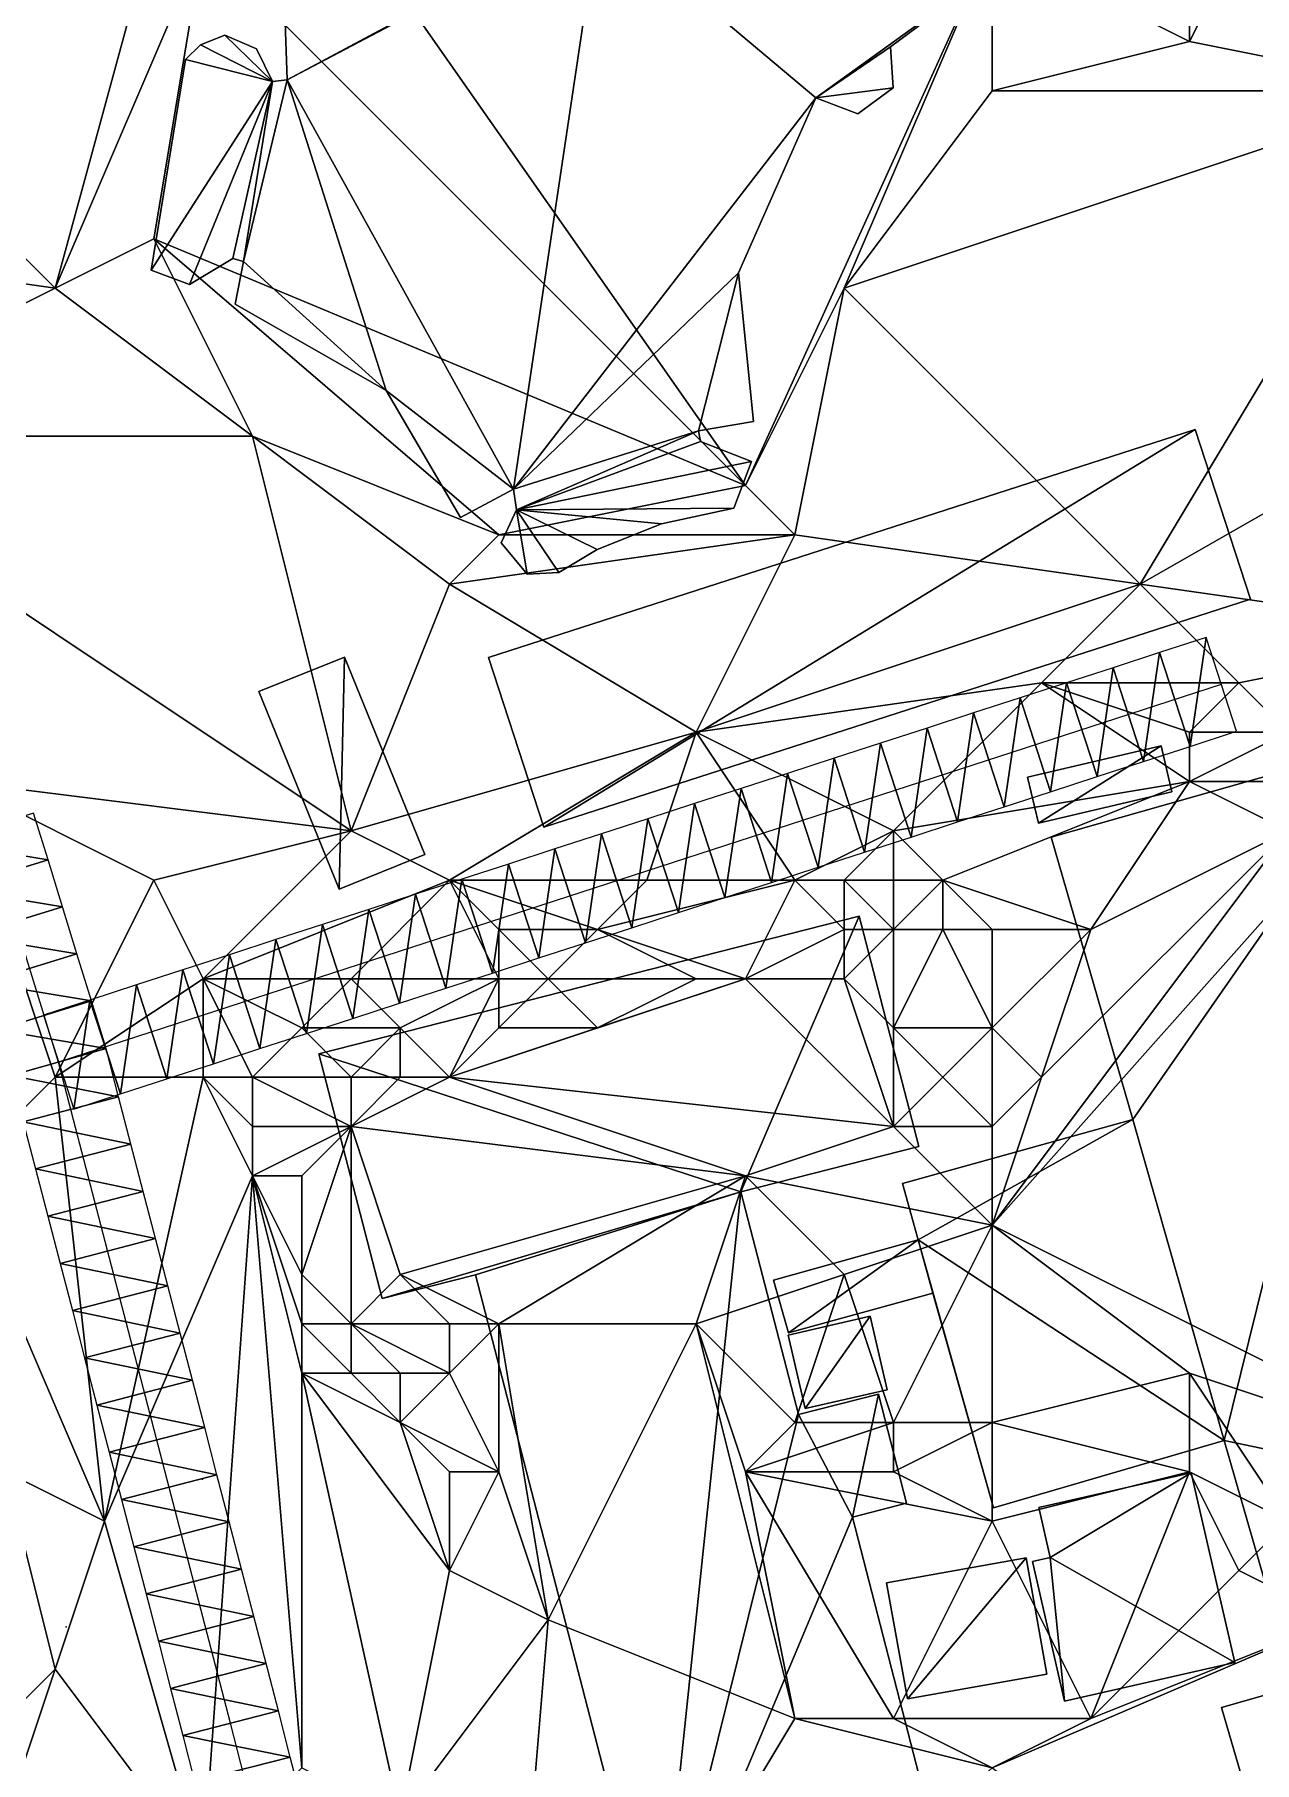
# Model space of a CAD drawing. Header units: metres. Extents: x -1103 to 901, y -902 to 905.
# Drawn here: x -56.8 to -7.4, y 220.2 to 290.3 of the extents above; entities that cross this region are included whole.
import ezdxf

# ---------------------------------------------------------------- set-up
doc = ezdxf.new("R2010")
doc.units = ezdxf.units.M
for name, color, linetype in [('OSM_BUILDING_FOOTPRINTS', 7, 'CONTINUOUS'), ('OSM_BUILDING_ROOFS', 1, 'CONTINUOUS'), ('OSM_BUILDING_WALLS', 8, 'CONTINUOUS'), ('OSM_ROAD_AXES', 2, 'CONTINUOUS'), ('OSM_ROAD_SURFACE', 9, 'CONTINUOUS'), ('OSM_TERRAIN', 3, 'CONTINUOUS'), ('OSM_TREES', 3, 'CONTINUOUS')]:
    doc.layers.add(name, color=color, linetype=linetype)

msp = doc.modelspace()

# ---------------------------------------------------------------- linework, layer by layer
at = {"layer": 'OSM_BUILDING_FOOTPRINTS'}
msp.add_polyline3d([(-46.68, 291.172, 15.118), (-46.592, 288.441, 15.118), (-47.178, 288.374, 15.118), (-47.83, 289.701, 15.118), (-49.112, 290.265, 15.118), (-50.107, 289.867, 15.118), (-50.704, 289.27, 15.118), (-52.108, 280.733, 15.118), (-50.549, 280.146, 15.118), (-48.791, 281.208, 15.118), (-48.36, 281.086, 15.118), (-48.703, 279.35, 15.118), (-42.579, 275.844, 15.118), (-39.561, 270.702, 15.118), (-37.417, 271.852, 15.118), (-37.295, 271.012, 15.118), (-37.914, 269.674, 15.118), (-36.853, 268.402, 15.118), (-35.571, 268.468, 15.118), (-34.012, 269.397, 15.118), (-31.415, 270.448, 15.118), (-28.475, 271.078, 15.118), (-27.756, 272.969, 15.118), (-29.823, 273.776, 15.118), (-29.912, 274.208, 15.118), (-27.679, 274.595, 15.118), (-28.287, 280.622, 15.118), (-25.158, 287.722, 15.118), (-23.445, 287.069, 15.118), (-22.019, 288.12, 15.118), (-22.13, 289.79, 15.118), (-16.647, 293.86, 15.118)], dxfattribs=at)
for points in [[(-38.423, 265.018, 15.429), (-9.772, 274.263, 15.429), (-7.528, 267.395, 15.429), (-36.179, 258.15, 15.429), (-38.423, 265.018, 15.429)], [(-47.741, 263.646, 15.431), (-44.27, 265.04, 15.431), (-41.009, 257.033, 15.431), (-44.48, 255.629, 15.431), (-47.741, 263.646, 15.431)], [(7.627, 229.883, 12.426), (-1.559, 261.722, 12.426), (-15.608, 257.741, 12.426), (-12.303, 246.284, 12.426), (-21.643, 243.696, 12.426), (-21.002, 241.407, 12.426), (-26.872, 239.781, 12.426), (-26.264, 237.636, 12.426), (-20.405, 239.25, 12.426), (-17.951, 230.547, 12.426), (-8.6, 233.278, 12.426), (-6.478, 225.902, 12.426), (7.627, 229.883, 12.426)], [(-16.57, 260.174, 15.083), (-11.153, 261.446, 15.083), (-10.711, 259.577, 15.083), (-16.127, 258.305, 15.083), (-16.57, 260.174, 15.083)], [(-34.93, 210.508, 11.368), (-31.547, 211.371, 11.368), (-38.953, 239.991, 11.368), (-42.734, 239.029, 11.368), (-45.298, 248.949, 11.368), (-23.39, 254.534, 11.368), (-20.98, 245.189, 11.368), (-28.187, 243.353, 11.368), (-25.855, 234.329, 11.368), (-22.616, 235.147, 11.368), (-21.477, 230.735, 11.368), (-23.666, 230.171, 11.368), (-20.173, 216.635, 11.368), (-8.622, 219.576, 11.368), (-5.87, 208.926, 11.368), (-19.952, 205.332, 11.368), (-16.503, 191.995, 11.368), (-26.131, 189.54, 11.368), (-29.292, 201.76, 11.368), (-32.465, 200.953, 11.368), (-34.93, 210.508, 11.368)], [(-26.275, 237.547, 13.151), (-22.948, 238.31, 13.151), (-22.262, 235.324, 13.151), (-25.589, 234.572, 13.151), (-26.275, 237.547, 13.151)], [(-16.116, 230.558, 12.427), (-9.937, 231.962, 12.427), (-8.169, 224.265, 12.427), (-15.066, 222.706, 12.427), (-16.371, 228.368, 12.427), (-15.652, 228.534, 12.427), (-16.116, 230.558, 12.427)], [(-22.284, 227.506, 12.41), (-16.625, 228.512, 12.41), (-15.785, 223.801, 12.41), (-21.433, 222.794, 12.41), (-22.284, 227.506, 12.41)], [(-8.699, 222.452, 12.138), (-5.085, 210.021, 12.138), (9.329, 214.157, 12.138), (5.074, 228.8, 12.138), (-5.427, 225.791, 12.138), (-4.775, 223.569, 12.138), (-8.699, 222.452, 12.138)]]:
    msp.add_polyline3d(points, close=True, dxfattribs=at)
at = {"layer": 'OSM_BUILDING_ROOFS'}
for points in [[(-33.935, 295.109, 25.118), (-41.098, 291.382, 25.118), (-46.592, 288.441, 25.118)], [(-33.935, 295.109, 25.118), (-46.592, 288.441, 25.118), (-37.417, 271.852, 25.118)], [(-33.935, 295.109, 25.118), (-37.417, 271.852, 25.118), (-25.158, 287.722, 25.118)], [(-33.935, 295.109, 25.118), (-25.158, 287.722, 25.118), (-16.647, 293.86, 25.118)], [(-25.158, 287.722, 25.118), (-22.13, 289.79, 25.118), (-16.647, 293.86, 25.118)], [(-41.098, 291.382, 25.118), (-46.68, 291.172, 25.118), (-46.592, 288.441, 25.118)], [(-47.178, 288.374, 25.118), (-49.112, 290.265, 25.118), (-50.107, 289.867, 25.118)], [(-47.178, 288.374, 25.118), (-47.83, 289.701, 25.118), (-49.112, 290.265, 25.118)], [(-47.178, 288.374, 25.118), (-50.107, 289.867, 25.118), (-50.704, 289.27, 25.118)], [(-25.158, 287.722, 25.118), (-22.019, 288.12, 25.118), (-22.13, 289.79, 25.118)], [(-47.178, 288.374, 25.118), (-50.704, 289.27, 25.118), (-52.108, 280.733, 25.118)], [(-47.178, 288.374, 25.118), (-52.108, 280.733, 25.118), (-50.549, 280.146, 25.118)], [(-47.178, 288.374, 25.118), (-50.549, 280.146, 25.118), (-48.791, 281.208, 25.118)], [(-47.178, 288.374, 25.118), (-48.791, 281.208, 25.118), (-48.36, 281.086, 25.118)], [(-46.592, 288.441, 25.118), (-47.178, 288.374, 25.118), (-48.36, 281.086, 25.118)], [(-46.592, 288.441, 25.118), (-48.36, 281.086, 25.118), (-42.579, 275.844, 25.118)], [(-46.592, 288.441, 25.118), (-42.579, 275.844, 25.118), (-37.417, 271.852, 25.118)], [(-25.158, 287.722, 25.118), (-23.445, 287.069, 25.118), (-22.019, 288.12, 25.118)], [(-37.417, 271.852, 25.118), (-28.287, 280.622, 25.118), (-25.158, 287.722, 25.118)], [(-48.36, 281.086, 25.118), (-48.703, 279.35, 25.118), (-42.579, 275.844, 25.118)], [(-37.417, 271.852, 25.118), (-29.912, 274.208, 25.118), (-28.287, 280.622, 25.118)], [(-29.912, 274.208, 25.118), (-27.679, 274.595, 25.118), (-28.287, 280.622, 25.118)], [(-42.579, 275.844, 25.118), (-39.561, 270.702, 25.118), (-37.417, 271.852, 25.118)], [(-9.772, 274.263, 25.429), (-38.423, 265.018, 25.429), (-36.179, 258.15, 25.429)], [(-37.417, 271.852, 25.118), (-37.295, 271.012, 25.118), (-29.912, 274.208, 25.118)], [(-37.295, 271.012, 25.118), (-29.823, 273.776, 25.118), (-29.912, 274.208, 25.118)], [(-9.772, 274.263, 25.429), (-36.179, 258.15, 25.429), (-7.528, 267.395, 25.429)], [(-37.295, 271.012, 25.118), (-27.756, 272.969, 25.118), (-29.823, 273.776, 25.118)], [(-37.295, 271.012, 25.118), (-28.475, 271.078, 25.118), (-27.756, 272.969, 25.118)], [(-37.295, 271.012, 25.118), (-37.914, 269.674, 25.118), (-36.853, 268.402, 25.118)], [(-37.295, 271.012, 25.118), (-31.415, 270.448, 25.118), (-28.475, 271.078, 25.118)], [(-37.295, 271.012, 25.118), (-36.853, 268.402, 25.118), (-35.571, 268.468, 25.118)], [(-37.295, 271.012, 25.118), (-35.571, 268.468, 25.118), (-34.012, 269.397, 25.118)], [(-37.295, 271.012, 25.118), (-34.012, 269.397, 25.118), (-31.415, 270.448, 25.118)], [(-44.27, 265.04, 25.431), (-47.741, 263.646, 25.431), (-44.48, 255.629, 25.431)], [(-44.27, 265.04, 25.431), (-44.48, 255.629, 25.431), (-41.009, 257.033, 25.431)], [(-11.153, 261.446, 25.083), (-16.57, 260.174, 25.083), (-16.127, 258.305, 25.083)], [(-11.153, 261.446, 25.083), (-16.127, 258.305, 25.083), (-10.711, 259.577, 25.083)], [(-1.559, 261.722, 22.426), (-15.608, 257.741, 22.426), (-12.303, 246.284, 22.426)], [(-8.6, 233.278, 22.426), (-1.559, 261.722, 22.426), (-12.303, 246.284, 22.426)], [(-8.6, 233.278, 22.426), (7.627, 229.883, 22.426), (-1.559, 261.722, 22.426)], [(-28.187, 243.353, 21.368), (-23.39, 254.534, 21.368), (-45.298, 248.949, 21.368)], [(-28.187, 243.353, 21.368), (-20.98, 245.189, 21.368), (-23.39, 254.534, 21.368)], [(-28.187, 243.353, 21.368), (-45.298, 248.949, 21.368), (-42.734, 239.029, 21.368)], [(-12.303, 246.284, 22.426), (-21.643, 243.696, 22.426), (-21.002, 241.407, 22.426)], [(-8.6, 233.278, 22.426), (-12.303, 246.284, 22.426), (-21.002, 241.407, 22.426)], [(-28.187, 243.353, 21.368), (-42.734, 239.029, 21.368), (-38.953, 239.991, 21.368)], [(-28.187, 243.353, 21.368), (-38.953, 239.991, 21.368), (-31.547, 211.371, 21.368)], [(-31.547, 211.371, 21.368), (-25.855, 234.329, 21.368), (-28.187, 243.353, 21.368)], [(-21.002, 241.407, 22.426), (-26.872, 239.781, 22.426), (-26.264, 237.636, 22.426)], [(-21.002, 241.407, 22.426), (-26.264, 237.636, 22.426), (-20.405, 239.25, 22.426)], [(-21.002, 241.407, 22.426), (-20.405, 239.25, 22.426), (-17.951, 230.547, 22.426)], [(-21.002, 241.407, 22.426), (-17.951, 230.547, 22.426), (-8.6, 233.278, 22.426)], [(-22.948, 238.31, 23.151), (-26.275, 237.547, 23.151), (-25.589, 234.572, 23.151)], [(-22.948, 238.31, 23.151), (-25.589, 234.572, 23.151), (-22.262, 235.324, 23.151)], [(-23.666, 230.171, 21.368), (-22.616, 235.147, 21.368), (-25.855, 234.329, 21.368)], [(-23.666, 230.171, 21.368), (-21.477, 230.735, 21.368), (-22.616, 235.147, 21.368)], [(-31.547, 211.371, 21.368), (-23.666, 230.171, 21.368), (-25.855, 234.329, 21.368)], [(-8.6, 233.278, 22.426), (-6.478, 225.902, 22.426), (7.627, 229.883, 22.426)], [(-9.937, 231.962, 22.427), (-16.116, 230.558, 22.427), (-15.652, 228.534, 22.427)], [(-15.652, 228.534, 22.427), (-8.169, 224.265, 22.427), (-9.937, 231.962, 22.427)], [(-31.547, 211.371, 21.368), (-20.173, 216.635, 21.368), (-23.666, 230.171, 21.368)], [(-16.625, 228.512, 22.41), (-22.284, 227.506, 22.41), (-21.433, 222.794, 22.41)], [(-16.625, 228.512, 22.41), (-21.433, 222.794, 22.41), (-15.785, 223.801, 22.41)], [(-15.652, 228.534, 22.427), (-16.371, 228.368, 22.427), (-15.066, 222.706, 22.427)], [(-15.652, 228.534, 22.427), (-15.066, 222.706, 22.427), (-8.169, 224.265, 22.427)], [(-4.775, 223.569, 22.138), (-8.699, 222.452, 22.138), (-5.085, 210.021, 22.138)]]:
    msp.add_3dface(points, dxfattribs=at)
at = {"layer": 'OSM_BUILDING_WALLS'}
for points in [[(-22.13, 289.79, 15.118), (-16.647, 293.86, 15.118), (-16.647, 293.86, 25.118)], [(-22.13, 289.79, 15.118), (-16.647, 293.86, 25.118), (-22.13, 289.79, 25.118)], [(-46.68, 291.172, 15.118), (-46.592, 288.441, 15.118), (-46.592, 288.441, 25.118)], [(-46.68, 291.172, 15.118), (-46.592, 288.441, 25.118), (-46.68, 291.172, 25.118)], [(-49.112, 290.265, 15.118), (-50.107, 289.867, 15.118), (-50.107, 289.867, 25.118)], [(-49.112, 290.265, 15.118), (-50.107, 289.867, 25.118), (-49.112, 290.265, 25.118)], [(-47.83, 289.701, 15.118), (-49.112, 290.265, 15.118), (-49.112, 290.265, 25.118)], [(-47.83, 289.701, 15.118), (-49.112, 290.265, 25.118), (-47.83, 289.701, 25.118)], [(-50.107, 289.867, 15.118), (-50.704, 289.27, 15.118), (-50.704, 289.27, 25.118)], [(-50.107, 289.867, 15.118), (-50.704, 289.27, 25.118), (-50.107, 289.867, 25.118)], [(-47.178, 288.374, 15.118), (-47.83, 289.701, 15.118), (-47.83, 289.701, 25.118)], [(-47.178, 288.374, 15.118), (-47.83, 289.701, 25.118), (-47.178, 288.374, 25.118)], [(-22.019, 288.12, 15.118), (-22.13, 289.79, 15.118), (-22.13, 289.79, 25.118)], [(-22.019, 288.12, 15.118), (-22.13, 289.79, 25.118), (-22.019, 288.12, 25.118)], [(-50.704, 289.27, 15.118), (-52.108, 280.733, 15.118), (-52.108, 280.733, 25.118)], [(-50.704, 289.27, 15.118), (-52.108, 280.733, 25.118), (-50.704, 289.27, 25.118)], [(-46.592, 288.441, 15.118), (-47.178, 288.374, 15.118), (-47.178, 288.374, 25.118)], [(-46.592, 288.441, 15.118), (-47.178, 288.374, 25.118), (-46.592, 288.441, 25.118)], [(-23.445, 287.069, 15.118), (-22.019, 288.12, 15.118), (-22.019, 288.12, 25.118)], [(-23.445, 287.069, 15.118), (-22.019, 288.12, 25.118), (-23.445, 287.069, 25.118)], [(-28.287, 280.622, 15.118), (-25.158, 287.722, 15.118), (-25.158, 287.722, 25.118)], [(-28.287, 280.622, 15.118), (-25.158, 287.722, 25.118), (-28.287, 280.622, 25.118)], [(-25.158, 287.722, 15.118), (-23.445, 287.069, 15.118), (-23.445, 287.069, 25.118)], [(-25.158, 287.722, 15.118), (-23.445, 287.069, 25.118), (-25.158, 287.722, 25.118)], [(-50.549, 280.146, 15.118), (-48.791, 281.208, 15.118), (-48.791, 281.208, 25.118)], [(-50.549, 280.146, 15.118), (-48.791, 281.208, 25.118), (-50.549, 280.146, 25.118)], [(-48.791, 281.208, 15.118), (-48.36, 281.086, 15.118), (-48.36, 281.086, 25.118)], [(-48.791, 281.208, 15.118), (-48.36, 281.086, 25.118), (-48.791, 281.208, 25.118)], [(-48.36, 281.086, 15.118), (-48.703, 279.35, 15.118), (-48.703, 279.35, 25.118)], [(-48.36, 281.086, 15.118), (-48.703, 279.35, 25.118), (-48.36, 281.086, 25.118)], [(-52.108, 280.733, 15.118), (-50.549, 280.146, 15.118), (-50.549, 280.146, 25.118)], [(-52.108, 280.733, 15.118), (-50.549, 280.146, 25.118), (-52.108, 280.733, 25.118)], [(-27.679, 274.595, 15.118), (-28.287, 280.622, 15.118), (-28.287, 280.622, 25.118)], [(-27.679, 274.595, 15.118), (-28.287, 280.622, 25.118), (-27.679, 274.595, 25.118)], [(-48.703, 279.35, 15.118), (-42.579, 275.844, 15.118), (-42.579, 275.844, 25.118)], [(-48.703, 279.35, 15.118), (-42.579, 275.844, 25.118), (-48.703, 279.35, 25.118)], [(-42.579, 275.844, 15.118), (-39.561, 270.702, 15.118), (-39.561, 270.702, 25.118)], [(-42.579, 275.844, 15.118), (-39.561, 270.702, 25.118), (-42.579, 275.844, 25.118)], [(-9.772, 274.263, 15.429), (-38.423, 265.018, 15.429), (-38.423, 265.018, 25.429)], [(-9.772, 274.263, 15.429), (-38.423, 265.018, 25.429), (-9.772, 274.263, 25.429)], [(-29.912, 274.208, 15.118), (-27.679, 274.595, 15.118), (-27.679, 274.595, 25.118)], [(-29.912, 274.208, 15.118), (-27.679, 274.595, 25.118), (-29.912, 274.208, 25.118)], [(-29.823, 273.776, 15.118), (-29.912, 274.208, 15.118), (-29.912, 274.208, 25.118)], [(-29.823, 273.776, 15.118), (-29.912, 274.208, 25.118), (-29.823, 273.776, 25.118)], [(-7.528, 267.395, 15.429), (-9.772, 274.263, 15.429), (-9.772, 274.263, 25.429)], [(-7.528, 267.395, 15.429), (-9.772, 274.263, 25.429), (-7.528, 267.395, 25.429)], [(-27.756, 272.969, 15.118), (-29.823, 273.776, 15.118), (-29.823, 273.776, 25.118)], [(-27.756, 272.969, 15.118), (-29.823, 273.776, 25.118), (-27.756, 272.969, 25.118)], [(-28.475, 271.078, 15.118), (-27.756, 272.969, 15.118), (-27.756, 272.969, 25.118)], [(-28.475, 271.078, 15.118), (-27.756, 272.969, 25.118), (-28.475, 271.078, 25.118)], [(-39.561, 270.702, 15.118), (-37.417, 271.852, 15.118), (-37.417, 271.852, 25.118)], [(-39.561, 270.702, 15.118), (-37.417, 271.852, 25.118), (-39.561, 270.702, 25.118)], [(-37.417, 271.852, 15.118), (-37.295, 271.012, 15.118), (-37.295, 271.012, 25.118)], [(-37.417, 271.852, 15.118), (-37.295, 271.012, 25.118), (-37.417, 271.852, 25.118)], [(-37.295, 271.012, 15.118), (-37.914, 269.674, 15.118), (-37.914, 269.674, 25.118)], [(-37.295, 271.012, 15.118), (-37.914, 269.674, 25.118), (-37.295, 271.012, 25.118)], [(-34.012, 269.397, 15.118), (-31.415, 270.448, 15.118), (-31.415, 270.448, 25.118)], [(-34.012, 269.397, 15.118), (-31.415, 270.448, 25.118), (-34.012, 269.397, 25.118)], [(-31.415, 270.448, 15.118), (-28.475, 271.078, 15.118), (-28.475, 271.078, 25.118)], [(-31.415, 270.448, 15.118), (-28.475, 271.078, 25.118), (-31.415, 270.448, 25.118)], [(-37.914, 269.674, 15.118), (-36.853, 268.402, 15.118), (-36.853, 268.402, 25.118)], [(-37.914, 269.674, 15.118), (-36.853, 268.402, 25.118), (-37.914, 269.674, 25.118)], [(-35.571, 268.468, 15.118), (-34.012, 269.397, 15.118), (-34.012, 269.397, 25.118)], [(-35.571, 268.468, 15.118), (-34.012, 269.397, 25.118), (-35.571, 268.468, 25.118)], [(-36.853, 268.402, 15.118), (-35.571, 268.468, 15.118), (-35.571, 268.468, 25.118)], [(-36.853, 268.402, 15.118), (-35.571, 268.468, 25.118), (-36.853, 268.402, 25.118)], [(-36.179, 258.15, 15.429), (-7.528, 267.395, 15.429), (-7.528, 267.395, 25.429)], [(-36.179, 258.15, 15.429), (-7.528, 267.395, 25.429), (-36.179, 258.15, 25.429)], [(-44.27, 265.04, 15.431), (-47.741, 263.646, 15.431), (-47.741, 263.646, 25.431)], [(-44.27, 265.04, 15.431), (-47.741, 263.646, 25.431), (-44.27, 265.04, 25.431)], [(-41.009, 257.033, 15.431), (-44.27, 265.04, 15.431), (-44.27, 265.04, 25.431)], [(-41.009, 257.033, 15.431), (-44.27, 265.04, 25.431), (-41.009, 257.033, 25.431)], [(-38.423, 265.018, 15.429), (-36.179, 258.15, 15.429), (-36.179, 258.15, 25.429)], [(-38.423, 265.018, 15.429), (-36.179, 258.15, 25.429), (-38.423, 265.018, 25.429)], [(-47.741, 263.646, 15.431), (-44.48, 255.629, 15.431), (-44.48, 255.629, 25.431)], [(-47.741, 263.646, 15.431), (-44.48, 255.629, 25.431), (-47.741, 263.646, 25.431)], [(-11.153, 261.446, 15.083), (-16.57, 260.174, 15.083), (-16.57, 260.174, 25.083)], [(-11.153, 261.446, 15.083), (-16.57, 260.174, 25.083), (-11.153, 261.446, 25.083)], [(-1.559, 261.722, 12.426), (-15.608, 257.741, 12.426), (-15.608, 257.741, 22.426)], [(-1.559, 261.722, 12.426), (-15.608, 257.741, 22.426), (-1.559, 261.722, 22.426)], [(-10.711, 259.577, 15.083), (-11.153, 261.446, 15.083), (-11.153, 261.446, 25.083)], [(-10.711, 259.577, 15.083), (-11.153, 261.446, 25.083), (-10.711, 259.577, 25.083)], [(-16.57, 260.174, 15.083), (-16.127, 258.305, 15.083), (-16.127, 258.305, 25.083)], [(-16.57, 260.174, 15.083), (-16.127, 258.305, 25.083), (-16.57, 260.174, 25.083)], [(-16.127, 258.305, 15.083), (-10.711, 259.577, 15.083), (-10.711, 259.577, 25.083)], [(-16.127, 258.305, 15.083), (-10.711, 259.577, 25.083), (-16.127, 258.305, 25.083)], [(-15.608, 257.741, 12.426), (-12.303, 246.284, 12.426), (-12.303, 246.284, 22.426)], [(-15.608, 257.741, 12.426), (-12.303, 246.284, 22.426), (-15.608, 257.741, 22.426)], [(-44.48, 255.629, 15.431), (-41.009, 257.033, 15.431), (-41.009, 257.033, 25.431)], [(-44.48, 255.629, 15.431), (-41.009, 257.033, 25.431), (-44.48, 255.629, 25.431)], [(-23.39, 254.534, 11.368), (-45.298, 248.949, 11.368), (-45.298, 248.949, 21.368)], [(-23.39, 254.534, 11.368), (-45.298, 248.949, 21.368), (-23.39, 254.534, 21.368)], [(-20.98, 245.189, 11.368), (-23.39, 254.534, 11.368), (-23.39, 254.534, 21.368)], [(-20.98, 245.189, 11.368), (-23.39, 254.534, 21.368), (-20.98, 245.189, 21.368)], [(-45.298, 248.949, 11.368), (-42.734, 239.029, 11.368), (-42.734, 239.029, 21.368)], [(-45.298, 248.949, 11.368), (-42.734, 239.029, 21.368), (-45.298, 248.949, 21.368)], [(-12.303, 246.284, 12.426), (-21.643, 243.696, 12.426), (-21.643, 243.696, 22.426)], [(-12.303, 246.284, 12.426), (-21.643, 243.696, 22.426), (-12.303, 246.284, 22.426)], [(-28.187, 243.353, 11.368), (-20.98, 245.189, 11.368), (-20.98, 245.189, 21.368)], [(-28.187, 243.353, 11.368), (-20.98, 245.189, 21.368), (-28.187, 243.353, 21.368)], [(-25.855, 234.329, 11.368), (-28.187, 243.353, 11.368), (-28.187, 243.353, 21.368)], [(-25.855, 234.329, 11.368), (-28.187, 243.353, 21.368), (-25.855, 234.329, 21.368)], [(-21.643, 243.696, 12.426), (-21.002, 241.407, 12.426), (-21.002, 241.407, 22.426)], [(-21.643, 243.696, 12.426), (-21.002, 241.407, 22.426), (-21.643, 243.696, 22.426)], [(-21.002, 241.407, 12.426), (-26.872, 239.781, 12.426), (-26.872, 239.781, 22.426)], [(-21.002, 241.407, 12.426), (-26.872, 239.781, 22.426), (-21.002, 241.407, 22.426)], [(-42.734, 239.029, 11.368), (-38.953, 239.991, 11.368), (-38.953, 239.991, 21.368)], [(-42.734, 239.029, 11.368), (-38.953, 239.991, 21.368), (-42.734, 239.029, 21.368)], [(-38.953, 239.991, 11.368), (-31.547, 211.371, 11.368), (-31.547, 211.371, 21.368)], [(-38.953, 239.991, 11.368), (-31.547, 211.371, 21.368), (-38.953, 239.991, 21.368)], [(-26.872, 239.781, 12.426), (-26.264, 237.636, 12.426), (-26.264, 237.636, 22.426)], [(-26.872, 239.781, 12.426), (-26.264, 237.636, 22.426), (-26.872, 239.781, 22.426)], [(-26.264, 237.636, 12.426), (-20.405, 239.25, 12.426), (-20.405, 239.25, 22.426)], [(-26.264, 237.636, 12.426), (-20.405, 239.25, 22.426), (-26.264, 237.636, 22.426)], [(-20.405, 239.25, 12.426), (-17.951, 230.547, 12.426), (-17.951, 230.547, 22.426)], [(-20.405, 239.25, 12.426), (-17.951, 230.547, 22.426), (-20.405, 239.25, 22.426)], [(-22.948, 238.31, 13.151), (-26.275, 237.547, 13.151), (-26.275, 237.547, 23.151)], [(-22.948, 238.31, 13.151), (-26.275, 237.547, 23.151), (-22.948, 238.31, 23.151)], [(-22.262, 235.324, 13.151), (-22.948, 238.31, 13.151), (-22.948, 238.31, 23.151)], [(-22.262, 235.324, 13.151), (-22.948, 238.31, 23.151), (-22.262, 235.324, 23.151)], [(-26.275, 237.547, 13.151), (-25.589, 234.572, 13.151), (-25.589, 234.572, 23.151)], [(-26.275, 237.547, 13.151), (-25.589, 234.572, 23.151), (-26.275, 237.547, 23.151)], [(-22.616, 235.147, 11.368), (-25.855, 234.329, 11.368), (-25.855, 234.329, 21.368)], [(-22.616, 235.147, 11.368), (-25.855, 234.329, 21.368), (-22.616, 235.147, 21.368)], [(-25.589, 234.572, 13.151), (-22.262, 235.324, 13.151), (-22.262, 235.324, 23.151)], [(-25.589, 234.572, 13.151), (-22.262, 235.324, 23.151), (-25.589, 234.572, 23.151)], [(-21.477, 230.735, 11.368), (-22.616, 235.147, 11.368), (-22.616, 235.147, 21.368)], [(-21.477, 230.735, 11.368), (-22.616, 235.147, 21.368), (-21.477, 230.735, 21.368)], [(-17.951, 230.547, 12.426), (-8.6, 233.278, 12.426), (-8.6, 233.278, 22.426)], [(-17.951, 230.547, 12.426), (-8.6, 233.278, 22.426), (-17.951, 230.547, 22.426)], [(-8.6, 233.278, 12.426), (-6.478, 225.902, 12.426), (-6.478, 225.902, 22.426)], [(-8.6, 233.278, 12.426), (-6.478, 225.902, 22.426), (-8.6, 233.278, 22.426)], [(-9.937, 231.962, 12.427), (-16.116, 230.558, 12.427), (-16.116, 230.558, 22.427)], [(-9.937, 231.962, 12.427), (-16.116, 230.558, 22.427), (-9.937, 231.962, 22.427)], [(-8.169, 224.265, 12.427), (-9.937, 231.962, 12.427), (-9.937, 231.962, 22.427)], [(-8.169, 224.265, 12.427), (-9.937, 231.962, 22.427), (-8.169, 224.265, 22.427)], [(-23.666, 230.171, 11.368), (-21.477, 230.735, 11.368), (-21.477, 230.735, 21.368)], [(-23.666, 230.171, 11.368), (-21.477, 230.735, 21.368), (-23.666, 230.171, 21.368)], [(-16.116, 230.558, 12.427), (-15.652, 228.534, 12.427), (-15.652, 228.534, 22.427)], [(-16.116, 230.558, 12.427), (-15.652, 228.534, 22.427), (-16.116, 230.558, 22.427)], [(-20.173, 216.635, 11.368), (-23.666, 230.171, 11.368), (-23.666, 230.171, 21.368)], [(-20.173, 216.635, 11.368), (-23.666, 230.171, 21.368), (-20.173, 216.635, 21.368)], [(-16.625, 228.512, 12.41), (-22.284, 227.506, 12.41), (-22.284, 227.506, 22.41)], [(-16.625, 228.512, 12.41), (-22.284, 227.506, 22.41), (-16.625, 228.512, 22.41)], [(-15.785, 223.801, 12.41), (-16.625, 228.512, 12.41), (-16.625, 228.512, 22.41)], [(-15.785, 223.801, 12.41), (-16.625, 228.512, 22.41), (-15.785, 223.801, 22.41)], [(-15.652, 228.534, 12.427), (-16.371, 228.368, 12.427), (-16.371, 228.368, 22.427)], [(-15.652, 228.534, 12.427), (-16.371, 228.368, 22.427), (-15.652, 228.534, 22.427)], [(-16.371, 228.368, 12.427), (-15.066, 222.706, 12.427), (-15.066, 222.706, 22.427)], [(-16.371, 228.368, 12.427), (-15.066, 222.706, 22.427), (-16.371, 228.368, 22.427)], [(-22.284, 227.506, 12.41), (-21.433, 222.794, 12.41), (-21.433, 222.794, 22.41)], [(-22.284, 227.506, 12.41), (-21.433, 222.794, 22.41), (-22.284, 227.506, 22.41)], [(-15.066, 222.706, 12.427), (-8.169, 224.265, 12.427), (-8.169, 224.265, 22.427)], [(-15.066, 222.706, 12.427), (-8.169, 224.265, 22.427), (-15.066, 222.706, 22.427)], [(-21.433, 222.794, 12.41), (-15.785, 223.801, 12.41), (-15.785, 223.801, 22.41)], [(-21.433, 222.794, 12.41), (-15.785, 223.801, 22.41), (-21.433, 222.794, 22.41)], [(-4.775, 223.569, 12.138), (-8.699, 222.452, 12.138), (-8.699, 222.452, 22.138)], [(-4.775, 223.569, 12.138), (-8.699, 222.452, 22.138), (-4.775, 223.569, 22.138)], [(-8.699, 222.452, 12.138), (-5.085, 210.021, 12.138), (-5.085, 210.021, 22.138)], [(-8.699, 222.452, 12.138), (-5.085, 210.021, 22.138), (-8.699, 222.452, 22.138)]]:
    msp.add_3dface(points, dxfattribs=at)
at = {"layer": 'OSM_ROAD_AXES'}
for points in [[(-36.953, 175.738, 12.061), (-38.357, 180.704, 12.909), (-48.88, 221.81, 15.97), (-55.855, 248.617, 17.518), (-70.479, 296.171, 16.098), (-77.255, 318.222, 13.765)], [(-8.71, 263.934, 17.34), (-55.855, 248.617, 17.518)]]:
    msp.add_polyline3d(points, dxfattribs=at)
at = {"layer": 'OSM_ROAD_SURFACE'}
for points in [[(-9.328, 265.836, 17.596), (-11.214, 265.223, 17.528), (-9.978, 261.419, 17.327)], [(-9.328, 265.836, 17.596), (-9.978, 261.419, 17.327), (-8.092, 262.032, 17.229)], [(-11.214, 265.223, 17.528), (-13.1, 264.611, 17.467), (-11.864, 260.806, 17.26)], [(-11.214, 265.223, 17.528), (-11.864, 260.806, 17.26), (-9.978, 261.419, 17.327)], [(-13.1, 264.611, 17.467), (-14.986, 263.998, 17.406), (-13.75, 260.194, 17.287)], [(-13.1, 264.611, 17.467), (-13.75, 260.194, 17.287), (-11.864, 260.806, 17.26)], [(-14.986, 263.998, 17.406), (-16.871, 263.385, 17.418), (-15.635, 259.581, 17.313)], [(-14.986, 263.998, 17.406), (-15.635, 259.581, 17.313), (-13.75, 260.194, 17.287)], [(-18.757, 262.773, 17.46), (-20.643, 262.16, 17.503), (-19.407, 258.356, 17.356)], [(-18.757, 262.773, 17.46), (-19.407, 258.356, 17.356), (-17.521, 258.968, 17.339)], [(-16.871, 263.385, 17.418), (-18.757, 262.773, 17.46), (-17.521, 258.968, 17.339)], [(-16.871, 263.385, 17.418), (-17.521, 258.968, 17.339), (-15.635, 259.581, 17.313)], [(-20.643, 262.16, 17.503), (-22.529, 261.547, 17.546), (-21.293, 257.743, 17.342)], [(-20.643, 262.16, 17.503), (-21.293, 257.743, 17.342), (-19.407, 258.356, 17.356)], [(-22.529, 261.547, 17.546), (-24.415, 260.935, 17.588), (-23.179, 257.13, 17.237)], [(-22.529, 261.547, 17.546), (-23.179, 257.13, 17.237), (-21.293, 257.743, 17.342)], [(-24.415, 260.935, 17.588), (-26.3, 260.322, 17.631), (-25.064, 256.518, 17.335)], [(-24.415, 260.935, 17.588), (-25.064, 256.518, 17.335), (-23.179, 257.13, 17.237)], [(-26.3, 260.322, 17.631), (-28.186, 259.709, 17.614), (-26.95, 255.905, 17.314)], [(-26.3, 260.322, 17.631), (-26.95, 255.905, 17.314), (-25.064, 256.518, 17.335)], [(-28.186, 259.709, 17.614), (-30.072, 259.097, 17.589), (-28.836, 255.292, 17.308)], [(-28.186, 259.709, 17.614), (-28.836, 255.292, 17.308), (-26.95, 255.905, 17.314)], [(-56.283, 256.814, 18.005), (-56.868, 258.716, 18.1), (-60.691, 257.54, 18.154)], [(-30.072, 259.097, 17.589), (-31.958, 258.484, 17.537), (-30.722, 254.68, 17.182)], [(-30.072, 259.097, 17.589), (-30.722, 254.68, 17.182), (-28.836, 255.292, 17.308)], [(-33.843, 257.871, 17.455), (-35.729, 257.259, 17.372), (-34.493, 253.454, 17.062)], [(-33.843, 257.871, 17.455), (-34.493, 253.454, 17.062), (-32.607, 254.067, 17.054)], [(-31.958, 258.484, 17.537), (-33.843, 257.871, 17.455), (-32.607, 254.067, 17.054)], [(-31.958, 258.484, 17.537), (-32.607, 254.067, 17.054), (-30.722, 254.68, 17.182)], [(-56.283, 256.814, 18.005), (-60.691, 257.54, 18.154), (-60.106, 255.638, 18.046)], [(-35.729, 257.259, 17.372), (-37.615, 256.646, 17.29), (-36.379, 252.842, 16.804)], [(-35.729, 257.259, 17.372), (-36.379, 252.842, 16.804), (-34.493, 253.454, 17.062)], [(-55.698, 254.912, 17.907), (-56.283, 256.814, 18.005), (-60.106, 255.638, 18.046)], [(-37.615, 256.646, 17.29), (-39.501, 256.033, 17.207), (-38.265, 252.229, 16.998)], [(-37.615, 256.646, 17.29), (-38.265, 252.229, 16.998), (-36.379, 252.842, 16.804)], [(-39.501, 256.033, 17.207), (-41.387, 255.421, 17.2), (-40.151, 251.616, 16.851)], [(-39.501, 256.033, 17.207), (-40.151, 251.616, 16.851), (-38.265, 252.229, 16.998)], [(-55.698, 254.912, 17.907), (-60.106, 255.638, 18.046), (-59.521, 253.736, 17.949)], [(-41.387, 255.421, 17.2), (-43.272, 254.808, 17.24), (-42.036, 251.004, 16.615)], [(-41.387, 255.421, 17.2), (-42.036, 251.004, 16.615), (-40.151, 251.616, 16.851)], [(-55.113, 253.009, 17.808), (-55.698, 254.912, 17.907), (-59.521, 253.736, 17.949)], [(-43.272, 254.808, 17.24), (-45.158, 254.195, 17.283), (-43.922, 250.391, 16.743)], [(-43.272, 254.808, 17.24), (-43.922, 250.391, 16.743), (-42.036, 251.004, 16.615)], [(-55.113, 253.009, 17.808), (-59.521, 253.736, 17.949), (-58.936, 251.834, 17.854)], [(-45.158, 254.195, 17.283), (-47.044, 253.583, 17.327), (-45.808, 249.778, 16.952)], [(-45.158, 254.195, 17.283), (-45.808, 249.778, 16.952), (-43.922, 250.391, 16.743)], [(-54.528, 251.107, 17.709), (-55.113, 253.009, 17.808), (-58.936, 251.834, 17.854)], [(-48.93, 252.97, 17.37), (-50.815, 252.357, 17.398), (-49.579, 248.553, 17.285)], [(-48.93, 252.97, 17.37), (-49.579, 248.553, 17.285), (-47.694, 249.166, 17.095)], [(-47.044, 253.583, 17.327), (-48.93, 252.97, 17.37), (-47.694, 249.166, 17.095)], [(-47.044, 253.583, 17.327), (-47.694, 249.166, 17.095), (-45.808, 249.778, 16.952)], [(-50.815, 252.357, 17.398), (-52.701, 251.745, 17.564), (-51.465, 247.94, 17.417)], [(-50.815, 252.357, 17.398), (-51.465, 247.94, 17.417), (-49.579, 248.553, 17.285)], [(-54.528, 251.107, 17.709), (-58.936, 251.834, 17.854), (-58.351, 249.931, 17.759)], [(-52.701, 251.745, 17.564), (-54.587, 251.132, 17.71), (-53.351, 247.328, 17.436)], [(-52.701, 251.745, 17.564), (-53.351, 247.328, 17.436), (-51.465, 247.94, 17.417)], [(-53.931, 249.163, 17.443), (-54.528, 251.107, 17.709), (-58.351, 249.931, 17.759)], [(-54.587, 251.132, 17.71), (-56.473, 250.519, 17.666), (-55.237, 246.715, 17.456)], [(-54.587, 251.132, 17.71), (-55.237, 246.715, 17.456), (-53.351, 247.328, 17.436)], [(-53.931, 249.163, 17.443), (-58.351, 249.931, 17.759), (-57.779, 248.071, 17.666)], [(-53.421, 247.206, 17.433), (-53.931, 249.163, 17.443), (-57.779, 248.071, 17.666)], [(-53.421, 247.206, 17.433), (-57.779, 248.071, 17.666), (-57.292, 246.199, 17.573)], [(-52.923, 245.291, 17.332), (-53.421, 247.206, 17.433), (-57.292, 246.199, 17.573)], [(-52.923, 245.291, 17.332), (-57.292, 246.199, 17.573), (-56.794, 244.284, 17.456)], [(-52.425, 243.376, 17.232), (-52.923, 245.291, 17.332), (-56.794, 244.284, 17.456)], [(-52.425, 243.376, 17.232), (-56.794, 244.284, 17.456), (-56.296, 242.369, 17.338)], [(-51.926, 241.462, 17.132), (-52.425, 243.376, 17.232), (-56.296, 242.369, 17.338)], [(-51.926, 241.462, 17.132), (-56.296, 242.369, 17.338), (-55.797, 240.454, 17.221)], [(-51.428, 239.547, 17.005), (-51.926, 241.462, 17.132), (-55.797, 240.454, 17.221)], [(-51.428, 239.547, 17.005), (-55.797, 240.454, 17.221), (-55.299, 238.54, 17.103)], [(-50.93, 237.632, 16.851), (-51.428, 239.547, 17.005), (-55.299, 238.54, 17.103)], [(-50.93, 237.632, 16.851), (-55.299, 238.54, 17.103), (-54.801, 236.625, 16.986)], [(-50.432, 235.717, 16.73), (-50.93, 237.632, 16.851), (-54.801, 236.625, 16.986)], [(-50.432, 235.717, 16.73), (-54.801, 236.625, 16.986), (-54.303, 234.71, 16.882)], [(-49.933, 233.803, 16.614), (-50.432, 235.717, 16.73), (-54.303, 234.71, 16.882)], [(-49.933, 233.803, 16.614), (-54.303, 234.71, 16.882), (-53.805, 232.795, 16.781)], [(-49.435, 231.888, 16.499), (-49.933, 233.803, 16.614), (-53.805, 232.795, 16.781)], [(-49.435, 231.888, 16.499), (-53.805, 232.795, 16.781), (-53.306, 230.881, 16.661)], [(-48.937, 229.973, 16.385), (-49.435, 231.888, 16.499), (-53.306, 230.881, 16.661)], [(-48.937, 229.973, 16.385), (-53.306, 230.881, 16.661), (-52.808, 228.966, 16.546)], [(-48.439, 228.058, 16.285), (-48.937, 229.973, 16.385), (-52.808, 228.966, 16.546)], [(-48.439, 228.058, 16.285), (-52.808, 228.966, 16.546), (-52.31, 227.051, 16.431)], [(-47.941, 226.143, 16.184), (-48.439, 228.058, 16.285), (-52.31, 227.051, 16.431)], [(-47.941, 226.143, 16.184), (-52.31, 227.051, 16.431), (-51.812, 225.136, 16.315)], [(-47.442, 224.229, 16.084), (-47.941, 226.143, 16.184), (-51.812, 225.136, 16.315)], [(-47.442, 224.229, 16.084), (-51.812, 225.136, 16.315), (-51.314, 223.221, 16.2)], [(-46.943, 222.31, 15.983), (-47.442, 224.229, 16.084), (-51.314, 223.221, 16.2)], [(-46.943, 222.31, 15.983), (-51.314, 223.221, 16.2), (-50.816, 221.31, 16.085)], [(-46.464, 220.438, 15.886), (-46.943, 222.31, 15.983), (-50.816, 221.31, 16.085)], [(-46.464, 220.438, 15.886), (-50.816, 221.31, 16.085), (-50.339, 219.446, 15.973)], [(-45.986, 218.569, 15.789), (-46.464, 220.438, 15.886), (-50.339, 219.446, 15.973)]]:
    msp.add_3dface(points, dxfattribs=at)
at = {"layer": 'OSM_TERRAIN'}
for points in [[(-68, 292, 16.682), (-56, 280, 17.765), (-50, 302, 16.705)], [(-56, 280, 17.765), (-50, 294, 17.334), (-50, 302, 16.705)], [(-10, 290, 18), (-6, 298, 17.379), (-10, 294, 17.433)], [(-10, 290, 18), (0, 288, 17.988), (-6, 298, 17.379)], [(-56, 280, 17.765), (-52, 282, 17.384), (-50, 294, 17.334)], [(-52, 282, 17.384), (-28, 272, 17.447), (-50, 294, 17.334)], [(-50, 294, 17.334), (-28, 272, 17.447), (-42, 292, 17.441)], [(-28, 272, 17.447), (-18, 294, 17.375), (-42, 292, 17.441)], [(-28, 272, 17.447), (-24, 280, 18), (-18, 294, 17.375)], [(-24, 280, 18), (-18, 288, 17.984), (-18, 294, 17.375)], [(-18, 288, 17.984), (-10, 290, 18), (-18, 294, 17.375)], [(-10, 290, 18), (-10, 294, 17.433), (-18, 294, 17.375)], [(-70, 282, 17.397), (-56, 280, 17.765), (-68, 292, 16.682)], [(-18, 288, 17.984), (0, 288, 17.988), (-10, 290, 18)], [(-24, 280, 18), (-12, 268, 17.778), (0, 288, 17.988)], [(-24, 280, 18), (0, 288, 17.988), (-18, 288, 17.984)], [(-12, 268, 17.778), (2, 276, 17.647), (0, 288, 17.988)], [(-68, 274, 18.012), (-56, 280, 17.765), (-70, 282, 17.397)], [(-48, 274, 18), (-52, 282, 17.384), (-56, 280, 17.765)], [(-48, 274, 18), (-38, 270, 17.408), (-52, 282, 17.384)], [(-38, 270, 17.408), (-28, 272, 17.447), (-52, 282, 17.384)], [(-68, 274, 18.012), (-48, 274, 18), (-56, 280, 17.765)], [(-28, 272, 17.447), (-26, 270, 17.769), (-24, 280, 18)], [(-26, 270, 17.769), (-12, 268, 17.778), (-24, 280, 18)], [(2, 266, 17.683), (2, 276, 17.647), (-12, 268, 17.778)], [(-60, 260, 18.105), (-44, 258, 17.999), (-68, 274, 18.012)], [(-68, 274, 18.012), (-44, 258, 17.999), (-48, 274, 18)], [(-40, 268, 17.793), (-48, 274, 18), (-44, 258, 17.999)], [(-40, 268, 17.793), (-38, 270, 17.408), (-48, 274, 18)], [(-38, 270, 17.408), (-26, 270, 17.769), (-28, 272, 17.447)], [(-30, 262, 17.759), (-26, 270, 17.769), (-40, 268, 17.793)], [(-40, 268, 17.793), (-26, 270, 17.769), (-38, 270, 17.408)], [(-30, 262, 17.759), (-12, 268, 17.778), (-26, 270, 17.769)], [(-44, 258, 17.999), (-30, 262, 17.759), (-40, 268, 17.793)], [(-30, 262, 17.759), (-16, 264, 17.359), (-12, 268, 17.778)], [(-16, 264, 17.359), (-8, 264, 17.339), (-12, 268, 17.778)], [(-8, 264, 17.339), (2, 266, 17.683), (-12, 268, 17.778)], [(-6, 262, 17.008), (2, 266, 17.683), (-8, 264, 17.339)], [(-30, 262, 17.759), (-22, 258, 17.362), (-16, 264, 17.359)], [(-22, 258, 17.362), (-10, 260, 17.156), (-16, 264, 17.359)], [(-10, 260, 17.156), (-10, 262, 17.33), (-16, 264, 17.359)], [(-10, 262, 17.33), (-8, 264, 17.339), (-16, 264, 17.359)], [(-10, 262, 17.33), (-6, 262, 17.008), (-8, 264, 17.339)], [(-40, 256, 17.144), (-30, 262, 17.759), (-44, 258, 17.999)], [(-40, 256, 17.144), (-32, 256, 17.326), (-30, 262, 17.759)], [(-32, 256, 17.326), (-26, 256, 17.257), (-30, 262, 17.759)], [(-26, 256, 17.257), (-22, 258, 17.362), (-30, 262, 17.759)], [(-10, 260, 17.156), (-6, 260, 15.8), (-6, 262, 17.008)], [(-10, 260, 17.156), (-6, 262, 17.008), (-10, 262, 17.33)], [(-60, 244, 17.668), (-56, 248, 17.484), (-60, 260, 18.105)], [(-56, 248, 17.484), (-52, 256, 17.937), (-60, 260, 18.105)], [(-52, 256, 17.937), (-44, 258, 17.999), (-60, 260, 18.105)], [(-20, 256, 16.97), (-10, 260, 17.156), (-22, 258, 17.362)], [(-14, 254, 15.676), (-10, 260, 17.156), (-20, 256, 16.97)], [(-18, 242, 15.676), (2, 232, 15.65), (-2, 260, 15.676)], [(-18, 242, 15.676), (-2, 260, 15.676), (-6, 258, 15.676)], [(-14, 254, 15.676), (-6, 258, 15.676), (-10, 260, 17.156)], [(-6, 258, 15.676), (-6, 260, 15.8), (-10, 260, 17.156)], [(-50, 252, 17.201), (-44, 258, 17.999), (-52, 256, 17.937)], [(-50, 252, 17.201), (-40, 256, 17.144), (-44, 258, 17.999)], [(-24, 256, 16.796), (-22, 258, 17.362), (-26, 256, 17.257)], [(-24, 256, 16.796), (-22, 256, 16.521), (-22, 258, 17.362)], [(-22, 256, 16.521), (-20, 256, 16.97), (-22, 258, 17.362)], [(-16, 248, 15.982), (-18, 242, 15.676), (-6, 258, 15.676)], [(-16, 248, 15.982), (-6, 258, 15.676), (-14, 254, 15.676)], [(-56, 248, 17.484), (-50, 252, 17.201), (-52, 256, 17.937)], [(-44, 252, 17.02), (-40, 256, 17.144), (-50, 252, 17.201)], [(-44, 252, 17.02), (-38, 252, 16.934), (-40, 256, 17.144)], [(-38, 252, 16.934), (-38, 254, 17.201), (-40, 256, 17.144)], [(-38, 254, 17.201), (-34, 254, 17.26), (-40, 256, 17.144)], [(-34, 254, 17.26), (-32, 256, 17.326), (-40, 256, 17.144)], [(-34, 254, 17.26), (-28, 252, 14.085), (-26, 256, 17.257)], [(-34, 254, 17.26), (-26, 256, 17.257), (-32, 256, 17.326)], [(-28, 252, 14.085), (-24, 254, 14.386), (-26, 256, 17.257)], [(-24, 254, 14.386), (-24, 256, 16.796), (-26, 256, 17.257)], [(-24, 254, 14.386), (-22, 254, 14.943), (-24, 256, 16.796)], [(-22, 254, 14.943), (-22, 256, 16.521), (-24, 256, 16.796)], [(-22, 254, 14.943), (-20, 254, 16.242), (-20, 256, 16.97)], [(-22, 254, 14.943), (-20, 256, 16.97), (-22, 256, 16.521)], [(-20, 254, 16.242), (-18, 254, 16.597), (-20, 256, 16.97)], [(-18, 254, 16.597), (-14, 254, 15.676), (-20, 256, 16.97)], [(-38, 252, 16.934), (-36, 252, 16.418), (-38, 254, 17.201)], [(-36, 252, 16.418), (-34, 254, 17.26), (-38, 254, 17.201)], [(-36, 252, 16.418), (-30, 252, 14.331), (-34, 254, 17.26)], [(-30, 252, 14.331), (-28, 252, 14.085), (-34, 254, 17.26)], [(-28, 252, 14.085), (-24, 252, 14.085), (-24, 254, 14.386)], [(-24, 252, 14.085), (-22, 250, 14.214), (-22, 254, 14.943)], [(-24, 252, 14.085), (-22, 254, 14.943), (-24, 254, 14.386)], [(-22, 250, 14.214), (-18, 250, 16.372), (-20, 254, 16.242)], [(-22, 250, 14.214), (-20, 254, 16.242), (-22, 254, 14.943)], [(-18, 250, 16.372), (-18, 254, 16.597), (-20, 254, 16.242)], [(-18, 250, 16.372), (-14, 254, 15.676), (-18, 254, 16.597)], [(-18, 250, 16.372), (-16, 248, 15.982), (-14, 254, 15.676)], [(-50, 248, 17.333), (-50, 252, 17.201), (-56, 248, 17.484)], [(-50, 248, 17.333), (-48, 248, 16.954), (-50, 252, 17.201)], [(-48, 248, 16.954), (-46, 250, 17.142), (-50, 252, 17.201)], [(-46, 250, 17.142), (-44, 252, 17.02), (-50, 252, 17.201)], [(-46, 250, 17.142), (-42, 250, 16.135), (-44, 252, 17.02)], [(-42, 250, 16.135), (-38, 252, 16.934), (-44, 252, 17.02)], [(-42, 250, 16.135), (-40, 248, 14.085), (-38, 252, 16.934)], [(-40, 248, 14.085), (-28, 252, 14.085), (-34, 250, 14.085)], [(-40, 248, 14.085), (-22, 246, 14.085), (-28, 252, 14.085)], [(-40, 248, 14.085), (-38, 250, 14.89), (-38, 252, 16.934)], [(-38, 250, 14.89), (-36, 252, 16.418), (-38, 252, 16.934)], [(-38, 250, 14.89), (-34, 250, 14.085), (-36, 252, 16.418)], [(-34, 250, 14.085), (-30, 252, 14.331), (-36, 252, 16.418)], [(-34, 250, 14.085), (-28, 252, 14.085), (-30, 252, 14.331)], [(-28, 252, 14.085), (-22, 246, 14.085), (-24, 252, 14.085)], [(-22, 246, 14.085), (-22, 250, 14.214), (-24, 252, 14.085)], [(-48, 248, 16.954), (-44, 248, 14.841), (-46, 250, 17.142)], [(-44, 248, 14.841), (-42, 250, 16.135), (-46, 250, 17.142)], [(-44, 248, 14.841), (-42, 248, 14.215), (-42, 250, 16.135)], [(-42, 248, 14.215), (-40, 248, 14.085), (-42, 250, 16.135)], [(-40, 248, 14.085), (-34, 250, 14.085), (-38, 250, 14.89)], [(-22, 246, 14.085), (-20, 248, 14.94), (-22, 250, 14.214)], [(-20, 248, 14.94), (-18, 250, 16.372), (-22, 250, 14.214)], [(-20, 248, 14.94), (-18, 246, 15.382), (-18, 250, 16.372)], [(-18, 246, 15.382), (-16, 248, 15.982), (-18, 250, 16.372)], [(-60, 244, 17.668), (-54, 230, 16.608), (-56, 248, 17.484)], [(-54, 230, 16.608), (-50, 248, 17.333), (-56, 248, 17.484)], [(-54, 230, 16.608), (-48, 244, 16.931), (-50, 248, 17.333)], [(-48, 244, 16.931), (-48, 246, 16.704), (-50, 248, 17.333)], [(-50, 248, 17.333), (-48, 246, 16.704), (-48, 248, 16.954)], [(-48, 246, 16.704), (-44, 246, 14.085), (-48, 248, 16.954)], [(-44, 246, 14.085), (-44, 248, 14.841), (-48, 248, 16.954)], [(-44, 246, 14.085), (-42, 248, 14.215), (-44, 248, 14.841)], [(-44, 246, 14.085), (-40, 248, 14.085), (-42, 248, 14.215)], [(-44, 246, 14.085), (-28, 244, 14.085), (-40, 248, 14.085)], [(-28, 244, 14.085), (-22, 246, 14.085), (-40, 248, 14.085)], [(-22, 246, 14.085), (-18, 246, 15.382), (-20, 248, 14.94)], [(-18, 246, 15.382), (-18, 242, 15.676), (-16, 248, 15.982)], [(-48, 244, 16.931), (-46, 244, 15.467), (-44, 246, 14.085)], [(-48, 244, 16.931), (-44, 246, 14.085), (-48, 246, 16.704)], [(-46, 240, 15.958), (-44, 238, 15.026), (-44, 246, 14.085)], [(-46, 240, 15.958), (-44, 246, 14.085), (-46, 244, 15.467)], [(-44, 238, 15.026), (-42, 240, 14.085), (-44, 246, 14.085)], [(-42, 240, 14.085), (-28, 244, 14.085), (-44, 246, 14.085)], [(-28, 244, 14.085), (-18, 242, 15.676), (-22, 246, 14.085)], [(-18, 242, 15.676), (-18, 246, 15.382), (-22, 246, 14.085)], [(-58, 232, 17.225), (-54, 230, 16.608), (-60, 244, 17.668)], [(-50, 216, 15.745), (-48, 244, 16.931), (-54, 230, 16.608)], [(-50, 216, 15.745), (-46, 220, 15.802), (-48, 244, 16.931)], [(-46, 220, 15.802), (-46, 236, 16.365), (-48, 244, 16.931)], [(-48, 244, 16.931), (-46, 236, 16.365), (-46, 238, 16.153)], [(-46, 238, 16.153), (-46, 240, 15.958), (-48, 244, 16.931)], [(-46, 240, 15.958), (-46, 244, 15.467), (-48, 244, 16.931)], [(-38, 238, 14.085), (-28, 244, 14.085), (-42, 240, 14.085)], [(-38, 238, 14.085), (-30, 238, 14.162), (-28, 244, 14.085)], [(-30, 238, 14.162), (-24, 240, 15.348), (-28, 244, 14.085)], [(-24, 240, 15.348), (-18, 242, 15.676), (-28, 244, 14.085)], [(-22, 234, 14.94), (-18, 242, 15.676), (-24, 240, 15.348)], [(-22, 234, 14.94), (-18, 234, 15.657), (-18, 242, 15.676)], [(-18, 234, 15.657), (-10, 236, 15.676), (-18, 242, 15.676)], [(-18, 242, 15.676), (-10, 236, 15.676), (2, 232, 15.65)], [(-46, 238, 16.153), (-44, 238, 15.026), (-46, 240, 15.958)], [(-44, 238, 15.026), (-40, 238, 14.875), (-42, 240, 14.085)], [(-40, 238, 14.875), (-38, 238, 14.085), (-42, 240, 14.085)], [(-26, 234, 15.114), (-24, 240, 15.348), (-30, 238, 14.162)], [(-26, 234, 15.114), (-22, 234, 14.94), (-24, 240, 15.348)], [(-46, 236, 16.365), (-44, 236, 15.854), (-46, 238, 16.153)], [(-44, 236, 15.854), (-44, 238, 15.026), (-46, 238, 16.153)], [(-44, 236, 15.854), (-42, 236, 15.666), (-44, 238, 15.026)], [(-42, 236, 15.666), (-40, 236, 15.043), (-44, 238, 15.026)], [(-40, 236, 15.043), (-40, 238, 14.875), (-44, 238, 15.026)], [(-38, 232, 14.465), (-38, 238, 14.085), (-40, 236, 15.043)], [(-40, 236, 15.043), (-38, 238, 14.085), (-40, 238, 14.875)], [(-38, 232, 14.465), (-36, 226, 14.199), (-38, 238, 14.085)], [(-36, 226, 14.199), (-30, 238, 14.162), (-38, 238, 14.085)], [(-36, 226, 14.199), (-26, 222, 14.085), (-30, 238, 14.162)], [(-26, 222, 14.085), (-28, 232, 14.233), (-30, 238, 14.162)], [(-28, 232, 14.233), (-26, 234, 15.114), (-30, 238, 14.162)], [(-42, 218, 14.776), (-46, 236, 16.365), (-46, 220, 15.802)], [(-42, 218, 14.776), (-40, 228, 15.272), (-46, 236, 16.365)], [(-46, 236, 16.365), (-40, 228, 15.272), (-42, 234, 15.956)], [(-46, 236, 16.365), (-42, 234, 15.956), (-44, 236, 15.854)], [(-42, 234, 15.956), (-42, 236, 15.666), (-44, 236, 15.854)], [(-42, 234, 15.956), (-38, 232, 14.465), (-40, 236, 15.043)], [(-42, 234, 15.956), (-40, 236, 15.043), (-42, 236, 15.666)], [(-10, 232, 14.646), (-10, 236, 15.676), (-18, 234, 15.657)], [(-10, 232, 14.646), (-6, 230, 15.52), (-10, 236, 15.676)], [(2, 232, 15.65), (-10, 236, 15.676), (-6, 230, 15.52)], [(-40, 228, 15.272), (-40, 232, 15.249), (-42, 234, 15.956)], [(-40, 232, 15.249), (-38, 232, 14.465), (-42, 234, 15.956)], [(-28, 232, 14.233), (-22, 232, 14.303), (-22, 234, 14.94)], [(-28, 232, 14.233), (-22, 234, 14.94), (-26, 234, 15.114)], [(-22, 232, 14.303), (-18, 230, 14.698), (-18, 234, 15.657)], [(-22, 232, 14.303), (-18, 234, 15.657), (-22, 234, 14.94)], [(-18, 230, 14.698), (-10, 232, 14.646), (-18, 234, 15.657)], [(-58, 222, 18.121), (-56, 224, 17.038), (-58, 232, 17.225)], [(-58, 232, 17.225), (-56, 224, 17.038), (-54, 230, 16.608)], [(-40, 228, 15.272), (-38, 232, 14.465), (-40, 232, 15.249)], [(-40, 228, 15.272), (-36, 226, 14.199), (-38, 232, 14.465)], [(-26, 222, 14.085), (-22, 222, 14.381), (-28, 232, 14.233)], [(-28, 232, 14.233), (-22, 222, 14.381), (-18, 230, 14.698)], [(-18, 230, 14.698), (-22, 232, 14.303), (-28, 232, 14.233)], [(-14, 222, 14.51), (-10, 232, 14.646), (-18, 230, 14.698)], [(-14, 222, 14.51), (-8, 228, 14.757), (-10, 232, 14.646)], [(-8, 228, 14.757), (-6, 230, 15.52), (-10, 232, 14.646)], [(-56, 224, 17.038), (-50, 216, 15.745), (-54, 230, 16.608)], [(-22, 222, 14.381), (-14, 222, 14.51), (-18, 230, 14.698)], [(-4, 226, 14.278), (-6, 230, 15.52), (-8, 228, 14.757)], [(-42, 218, 14.776), (-36, 226, 14.199), (-40, 228, 15.272)], [(-4, 226, 14.278), (-8, 228, 14.757), (-14, 222, 14.51)], [(-38, 202, 14.112), (-36, 226, 14.199), (-42, 218, 14.776)], [(-38, 202, 14.112), (-26, 222, 14.085), (-36, 226, 14.199)], [(-18, 220, 14.125), (-4, 210, 14.201), (-4, 226, 14.278)], [(-18, 220, 14.125), (-4, 226, 14.278), (-14, 222, 14.51)], [(-58, 218, 17.193), (-56, 224, 17.038), (-58, 222, 18.121)], [(-58, 218, 17.193), (-50, 216, 15.745), (-56, 224, 17.038)], [(-38, 202, 14.112), (-18, 220, 14.125), (-26, 222, 14.085)], [(-26, 222, 14.085), (-18, 220, 14.125), (-22, 222, 14.381)], [(-18, 220, 14.125), (-14, 222, 14.51), (-22, 222, 14.381)]]:
    msp.add_3dface(points, dxfattribs=at)
at = {"layer": 'OSM_TREES'}
for p in [(-50.018, 231.708, 16.472), (-55.545, 225.714, 16.934)]:
    msp.add_point(p, dxfattribs=at)

doc.saveas('drawing.dxf')
